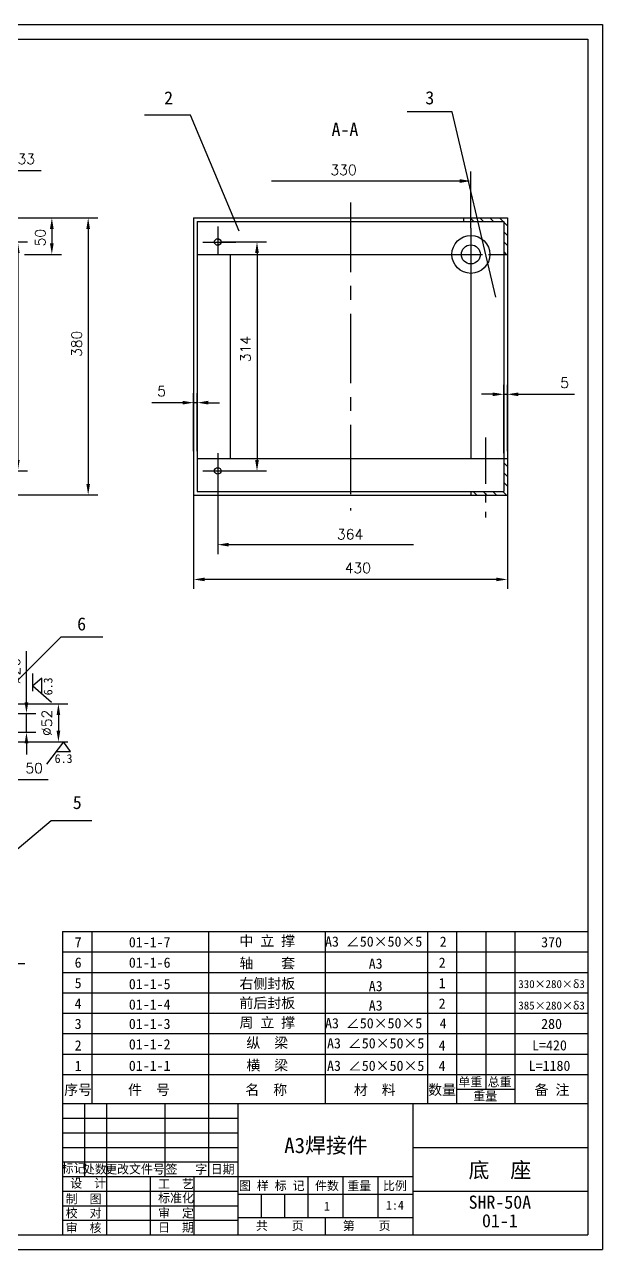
# Model space of a CAD drawing. Extents: x -1572 to 804, y -1323 to 357.
# Drawn here: x 12 to 804, y -1323 to 357 of the extents above; entities that cross this region are included whole.
import ezdxf

# ---------------------------------------------------------------- set-up
doc = ezdxf.new("R2010")
doc.units = 0
doc.linetypes.add('CENTER', pattern=[50.8, 31.75, -6.35, 6.35, -6.35])
doc.layers.get('0').update_dxf_attribs({"linetype": 'CONTINUOUS'})
doc.layers.get('DEFPOINTS').update_dxf_attribs({"linetype": 'CONTINUOUS'})
doc.styles.get("Standard").update_dxf_attribs({"font": 'txt.shx', "height": 14})
doc.dimstyles.get("Standard").update_dxf_attribs({"dimscale": 5, "dimtxt": 4.5, "dimasz": 5.5, "dimexe": 4.25, "dimexo": 0.625, "dimgap": 2.2, "dimtad": 1, "dimdec": 4, "dimlfac": -1, "dimdsep": 46, "dimlunit": 6, "dimtxsty": 'Standard', "dimcen": 2.5, "dimclrd": 2, "dimclre": 2, "dimclrt": 2, "dimadec": 0, "dimazin": 0, "dimtfac": 1, "dimtdec": 4, "dimtmove": 0, "dimatfit": 3, "dimfxl": 1, "dimtolj": 1, "dimtzin": 0, "dimarcsym": 0})

# ---------------------------------------------------------------- blocks, each defined once
blk = doc.blocks.new('*D5')
at = {"color": 2, "lineweight": -2, "transparency": 16777216}
for p, q in [((-49.5, 92.1), (112.4, 92.1)), ((99.4, 76.9), (99.4, -272.7)), ((-49.5, -287.9), (112.4, -287.9))]:
    blk.add_line(p, q, dxfattribs=at)
at = {"color": 2, "transparency": 16777216}
for points in [[(96.9, 76.9), (101.9, 76.9), (99.4, 92.1)], [(96.9, -272.7), (101.9, -272.7), (99.4, -287.9)]]:
    blk.add_solid(points, dxfattribs=at)
at = {"layer": 'DEFPOINTS', "color": 0, "transparency": 16777216}
for p in [(-49.5, 92.1), (-49.5, -287.9), (99.4, -287.9)]:
    blk.add_point(p, dxfattribs=at)
at = {"color": 2, "transparency": 16777216, "insert": (83.6, -80.6), "char_height": 14, "attachment_point": 5, "rotation": 90}
blk.add_mtext('\\A1;380', dxfattribs=at)
blk = doc.blocks.new('*D6')
at = {"color": 2, "lineweight": -2, "transparency": 16777216}
for p, q in [((-44.5, 92.1), (62.6, 92.1)), ((49.6, 76.9), (49.6, 57.3)), ((12, 42.1), (62.6, 42.1))]:
    blk.add_line(p, q, dxfattribs=at)
at = {"color": 2, "transparency": 16777216}
for points in [[(47, 76.9), (52.1, 76.9), (49.6, 92.1)], [(47, 57.3), (52.1, 57.3), (49.6, 42.1)]]:
    blk.add_solid(points, dxfattribs=at)
at = {"layer": 'DEFPOINTS', "color": 0, "transparency": 16777216}
for p in [(-44.5, 92.1), (12, 42.1), (49.6, 42.1)]:
    blk.add_point(p, dxfattribs=at)
at = {"color": 2, "transparency": 16777216, "insert": (33.8, 65), "char_height": 14, "attachment_point": 5, "rotation": 90}
blk.add_mtext('\\A1;50', dxfattribs=at)
blk = doc.blocks.new('*D14')
at = {"color": 2, "lineweight": -2, "transparency": 16777216}
for p, q in [((14.8, -572.2), (14.8, -502)), ((-24.5, -587.4), (27.8, -587.4)), ((14.8, -613.4), (14.8, -587.4)), ((-24.5, -613.4), (27.8, -613.4)), ((14.8, -628.6), (14.8, -643.8))]:
    blk.add_line(p, q, dxfattribs=at)
at = {"color": 2, "transparency": 16777216}
for points in [[(12.3, -572.2), (17.3, -572.2), (14.8, -587.4)], [(12.3, -628.6), (17.3, -628.6), (14.8, -613.4)]]:
    blk.add_solid(points, dxfattribs=at)
at = {"layer": 'DEFPOINTS', "color": 0, "transparency": 16777216}
for p in [(-24.5, -587.4), (-24.5, -613.4), (14.8, -613.4)]:
    blk.add_point(p, dxfattribs=at)
at = {"color": 2, "transparency": 16777216, "insert": (-1, -529.5), "char_height": 14, "attachment_point": 5, "rotation": 90}
blk.add_mtext('\\A1;%%c26', dxfattribs=at)
blk = doc.blocks.new('*D15')
at = {"color": 2, "lineweight": -2, "transparency": 16777216}
for p, q in [((-24.5, -574.4), (71.6, -574.4)), ((58.6, -589.6), (58.6, -611.2)), ((-24.5, -626.4), (71.6, -626.4))]:
    blk.add_line(p, q, dxfattribs=at)
at = {"color": 2, "transparency": 16777216}
for points in [[(56.1, -589.6), (61.1, -589.6), (58.6, -574.4)], [(56.1, -611.2), (61.1, -611.2), (58.6, -626.4)]]:
    blk.add_solid(points, dxfattribs=at)
at = {"layer": 'DEFPOINTS', "color": 0, "transparency": 16777216}
for p in [(-24.5, -574.4), (-24.5, -626.4), (58.6, -626.4)]:
    blk.add_point(p, dxfattribs=at)
at = {"color": 2, "transparency": 16777216, "insert": (42.8, -600.4), "char_height": 14, "attachment_point": 5, "rotation": 90}
blk.add_mtext('\\A1;%%c52', dxfattribs=at)
blk = doc.blocks.new('*D16')
at = {"color": 2, "lineweight": -2, "transparency": 16777216}
for p, q in [((-74.5, -626.4), (-74.5, -691.3)), ((-24.5, -626.4), (-24.5, -691.3)), ((-89.7, -678.3), (-104.9, -678.3)), ((-74.5, -678.3), (-24.5, -678.3)), ((-9.3, -678.3), (44.6, -678.3))]:
    blk.add_line(p, q, dxfattribs=at)
at = {"color": 2, "transparency": 16777216}
for points in [[(-89.7, -675.8), (-89.7, -680.9), (-74.5, -678.3)], [(-9.3, -675.8), (-9.3, -680.9), (-24.5, -678.3)]]:
    blk.add_solid(points, dxfattribs=at)
at = {"layer": 'DEFPOINTS', "color": 0, "transparency": 16777216}
for p in [(-74.5, -626.4), (-24.5, -626.4), (-74.5, -678.3)]:
    blk.add_point(p, dxfattribs=at)
at = {"color": 2, "transparency": 16777216, "insert": (25.3, -662.5), "char_height": 14, "attachment_point": 5}
blk.add_mtext('\\A1;50', dxfattribs=at)
blk = doc.blocks.new('*D17')
at = {"color": 2, "lineweight": -2, "transparency": 16777216}
for p, q in [((243.9, -287.9), (243.9, -416.7)), ((673.9, -287.9), (673.9, -416.7)), ((658.7, -403.7), (259.1, -403.7))]:
    blk.add_line(p, q, dxfattribs=at)
at = {"color": 2, "transparency": 16777216}
for points in [[(259.1, -401.2), (259.1, -406.2), (243.9, -403.7)], [(658.7, -401.2), (658.7, -406.2), (673.9, -403.7)]]:
    blk.add_solid(points, dxfattribs=at)
at = {"layer": 'DEFPOINTS', "color": 0, "transparency": 16777216}
for p in [(243.9, -287.9), (673.9, -287.9), (243.9, -403.7)]:
    blk.add_point(p, dxfattribs=at)
at = {"color": 2, "transparency": 16777216, "insert": (469, -387.9), "char_height": 14, "attachment_point": 5}
blk.add_mtext('\\A1;430', dxfattribs=at)
blk = doc.blocks.new('*D18')
at = {"color": 2, "lineweight": -2, "transparency": 16777216}
for p, q in [((243.9, -227.9), (243.9, -148.3)), ((248.9, -227.9), (248.9, -148.3)), ((228.7, -161.3), (186.6, -161.3)), ((248.9, -161.3), (243.9, -161.3)), ((264.1, -161.3), (279.3, -161.3))]:
    blk.add_line(p, q, dxfattribs=at)
at = {"color": 2, "transparency": 16777216}
for points in [[(228.7, -158.7), (228.7, -163.8), (243.9, -161.3)], [(264.1, -158.7), (264.1, -163.8), (248.9, -161.3)]]:
    blk.add_solid(points, dxfattribs=at)
at = {"layer": 'DEFPOINTS', "color": 0, "transparency": 16777216}
for p in [(248.9, -161.3), (243.9, -227.9), (248.9, -227.9)]:
    blk.add_point(p, dxfattribs=at)
at = {"color": 2, "transparency": 16777216, "insert": (200, -145.5), "char_height": 14, "attachment_point": 5}
blk.add_mtext('\\A1;5', dxfattribs=at)
blk = doc.blocks.new('*D19')
at = {"color": 2, "lineweight": -2, "transparency": 16777216}
for p, q in [((653.7, -149.8), (638.5, -149.8)), ((668.9, -230.4), (668.9, -136.8)), ((668.9, -149.8), (673.9, -149.8)), ((673.9, -227.9), (673.9, -136.8)), ((689.1, -149.8), (765.8, -149.8))]:
    blk.add_line(p, q, dxfattribs=at)
at = {"color": 2, "transparency": 16777216}
for points in [[(653.7, -147.3), (653.7, -152.4), (668.9, -149.8)], [(689.1, -147.3), (689.1, -152.4), (673.9, -149.8)]]:
    blk.add_solid(points, dxfattribs=at)
at = {"layer": 'DEFPOINTS', "color": 0, "transparency": 16777216}
for p in [(673.9, -149.8), (668.9, -230.4), (673.9, -227.9)]:
    blk.add_point(p, dxfattribs=at)
at = {"color": 2, "transparency": 16777216, "insert": (752.4, -134), "char_height": 14, "attachment_point": 5}
blk.add_mtext('\\A1;5', dxfattribs=at)
blk = doc.blocks.new('*D22')
at = {"color": 2, "lineweight": -2, "transparency": 16777216}
for p, q in [((-61, 59.1), (16, 59.1)), ((3, 43.9), (3, -239.7)), ((-61, -254.9), (16, -254.9))]:
    blk.add_line(p, q, dxfattribs=at)
at = {"color": 2, "transparency": 16777216}
for points in [[(0.5, 43.9), (5.5, 43.9), (3, 59.1)], [(0.5, -239.7), (5.5, -239.7), (3, -254.9)]]:
    blk.add_solid(points, dxfattribs=at)
at = {"layer": 'DEFPOINTS', "color": 0, "transparency": 16777216}
for p in [(-61, 59.1), (-61, -254.9), (3, -254.9)]:
    blk.add_point(p, dxfattribs=at)
at = {"color": 2, "transparency": 16777216, "insert": (-12.8, -108.3), "char_height": 14, "attachment_point": 5, "rotation": 90}
blk.add_mtext('\\A1;314', dxfattribs=at)
blk = doc.blocks.new('*D23')
at = {"color": 2, "lineweight": -2, "transparency": 16777216}
for p, q in [((281.4, 59.1), (343.8, 59.1)), ((330.8, 43.9), (330.8, -239.7)), ((281.4, -254.9), (343.8, -254.9))]:
    blk.add_line(p, q, dxfattribs=at)
at = {"color": 2, "transparency": 16777216}
for points in [[(328.2, 43.9), (333.3, 43.9), (330.8, 59.1)], [(328.2, -239.7), (333.3, -239.7), (330.8, -254.9)]]:
    blk.add_solid(points, dxfattribs=at)
at = {"layer": 'DEFPOINTS', "color": 0, "transparency": 16777216}
for p in [(281.4, 59.1), (281.4, -254.9), (330.8, -254.9)]:
    blk.add_point(p, dxfattribs=at)
at = {"color": 2, "transparency": 16777216, "insert": (315, -87.8), "char_height": 14, "attachment_point": 5, "rotation": 90}
blk.add_mtext('\\A1;314', dxfattribs=at)
blk = doc.blocks.new('*D25')
at = {"color": 2, "lineweight": -2, "transparency": 16777216}
for p, q in [((-82.5, 92.1), (-82.5, 170.1)), ((-49.5, 92.1), (-49.5, 170.1)), ((-97.7, 157.1), (-112.9, 157.1)), ((-82.5, 157.1), (-49.5, 157.1)), ((-34.3, 157.1), (35, 157.1))]:
    blk.add_line(p, q, dxfattribs=at)
at = {"color": 2, "transparency": 16777216}
for points in [[(-97.7, 159.6), (-97.7, 154.5), (-82.5, 157.1)], [(-34.3, 159.6), (-34.3, 154.5), (-49.5, 157.1)]]:
    blk.add_solid(points, dxfattribs=at)
at = {"layer": 'DEFPOINTS', "color": 0, "transparency": 16777216}
for p in [(-49.5, 157.1), (-82.5, 92.1), (-49.5, 92.1)]:
    blk.add_point(p, dxfattribs=at)
at = {"color": 2, "transparency": 16777216, "insert": (14.6, 172.9), "char_height": 14, "attachment_point": 5}
blk.add_mtext('\\A1;33', dxfattribs=at)

msp = doc.modelspace()

# ---------------------------------------------------------------- hatches: boundary and pattern name
h = msp.add_hatch()
h.set_pattern_fill('ANSI31', color=256, scale=3, angle=90, style=0)
h.set_pattern_definition([(135, (-35, 22.404), (-6.73519, -6.73519), [])])
h.paths.add_polyline_path([(668.89893, 87.05197), (668.89893, 42.05197), (673.89893, 42.05197), (673.89893, 92.05197), (613.89893, 92.05197), (613.89893, 87.05197)])
h = msp.add_hatch()
h.set_pattern_fill('ANSI31', color=256, scale=3, angle=90, style=0)
h.set_pattern_definition([(135, (-35, 42.404), (-6.73519, -6.73519), [])])
h.paths.add_polyline_path([(668.89893, -282.94803), (623.89893, -282.94803), (623.89893, -287.94803), (673.89893, -287.94803), (673.89893, -237.94803), (668.89893, -237.94803)])

# ---------------------------------------------------------------- linework, layer by layer
at = {"color": 2}
for p, q in [((-1571.70242, 357.34223), (804.29758, 357.34223)), ((804.29758, 357.34223), (804.29758, -1322.65777)), ((-1571.70242, -1322.65777), (804.29758, -1322.65777))]:
    msp.add_line(p, q, dxfattribs=at)
at = {"color": 4}
for p, q in [((-1471.70242, 337.34223), (784.29758, 337.34223)), ((784.29758, 337.34223), (784.29758, -1302.65777)), ((243.89893, 92.05197), (243.89893, -287.94803)), ((243.89893, 92.05197), (673.89893, 92.05197)), ((248.89893, 87.05197), (668.89893, 87.05197)), ((248.89893, 87.05197), (248.89893, -282.94803)), ((613.89893, 92.05197), (613.89893, 87.05197)), ((668.89893, 87.05197), (668.89893, -282.94803)), ((673.89893, 92.05197), (673.89893, -287.94803)), ((248.89893, 42.05197), (599.89893, 42.05197)), ((293.89893, 42.05197), (293.89893, -237.94803)), ((647.89893, 42.05197), (673.89893, 42.05197)), ((623.89893, 18.05197), (623.89893, -237.94803)), ((248.89893, -237.94803), (673.89893, -237.94803)), ((248.89893, -282.94803), (668.89893, -282.94803)), ((623.89893, -282.94803), (623.89893, -287.94803)), ((243.89893, -287.94803), (673.89893, -287.94803)), ((64.29758, -886.65777), (64.29758, -1302.65777)), ((64.29758, -1082.65777), (784.29758, -1082.65777)), ((64.29758, -1122.65777), (784.29758, -1122.65777)), ((-1471.70242, -1302.65777), (784.29758, -1302.65777))]:
    msp.add_line(p, q, dxfattribs=at)
for p, q in [((598.49606, 237.49467), (536.7796, 237.49467)), ((658.11001, -16.44174), (598.49606, 237.49467)), ((239.43611, 232.88351), (176.70263, 232.88351)), ((306.41137, 73.90977), (239.43611, 232.88351)), ((276.89893, 80.48694), (276.89893, 42.43171)), ((256.53408, 59.05197), (301.66253, 59.05197)), ((276.89893, -230.73454), (276.89893, -273.01813)), ((256.53408, -254.94803), (307.30358, -254.94803)), ((-35.68684, -580.3102), (62.3066, -482.37373)), ((62.3066, -482.37373), (119.27953, -482.37373)), ((23.61479, -556.98325), (23.61479, -532.92867)), ((35.6585, -539.26405), (23.39755, -549.60746)), ((23.39755, -549.60746), (49.3374, -572.08348)), ((35.6585, -560.20236), (35.6585, -539.26405)), ((65.5426, -626.43878), (42.34684, -657.11761)), ((74.99316, -639.8193), (65.5426, -626.43878)), ((56.06377, -639.8193), (74.99316, -639.8193)), ((-52.8248, -819.12001), (48.81433, -734.46943)), ((48.81433, -734.46943), (104.30695, -734.46943))]:
    msp.add_line(p, q)
at = {"color": 2, "linetype": 'ByBlock'}
for p, q in [((623.89893, 78.02193), (623.89893, 155.68778)), ((608.69893, 142.68778), (350.51998, 142.68778)), ((276.89893, -259.44803), (276.89893, -369.01888)), ((292.09893, -356.01888), (545.21918, -356.01888))]:
    msp.add_line(p, q, dxfattribs=at)
at = {"color": 7, "linetype": 'CENTER', "ltscale": 3}
for p, q in [((458.89893, 113.0701), (458.89893, -308.95165)), ((-163.28689, -930.38325), (12.4531, -930.38325))]:
    msp.add_line(p, q, dxfattribs=at)
at = {"color": 7, "linetype": 'CENTER', "ltscale": 2}
for p, q in [((623.89893, 78.02193), (623.89893, -9.43275)), ((576.2504, 42.05197), (662.30789, 42.05197)), ((643.89893, -209.26844), (643.89893, -318.76259))]:
    msp.add_line(p, q, dxfattribs=at)
at = {"color": 3}
for p, q in [((64.29758, -886.65777), (784.29758, -886.65777)), ((104.29758, -886.65777), (104.29758, -1122.65777)), ((264.29758, -886.65777), (264.29758, -1122.65777)), ((424.29758, -886.65777), (424.29758, -1122.65777)), ((564.29758, -886.65777), (564.29758, -1122.65777)), ((604.29758, -886.65777), (604.29758, -1122.65777)), ((644.29758, -886.65777), (644.29758, -1102.65777)), ((684.29758, -886.65777), (684.29758, -1122.65777)), ((64.29758, -914.65777), (784.29758, -914.65777)), ((64.29758, -942.65777), (784.29758, -942.65777)), ((64.29758, -970.65777), (784.29758, -970.65777)), ((64.29758, -998.65777), (784.29758, -998.65777)), ((64.29758, -1026.65777), (784.29758, -1026.65777)), ((64.29758, -1054.65777), (784.29758, -1054.65777)), ((604.29758, -1102.65777), (684.29758, -1102.65777)), ((94.29758, -1122.65777), (94.29758, -1222.65777)), ((124.29758, -1122.65777), (124.29758, -1222.65777)), ((204.29758, -1122.65777), (204.29758, -1222.65777)), ((264.29758, -1122.65777), (264.29758, -1222.65777)), ((304.29758, -1122.65777), (304.29758, -1302.65777)), ((544.29758, -1122.65777), (544.29758, -1302.65777)), ((64.29758, -1142.65777), (304.29758, -1142.65777)), ((64.29758, -1162.65777), (304.29758, -1162.65777)), ((64.29758, -1182.65777), (304.29758, -1182.65777)), ((544.29758, -1182.65777), (784.29758, -1182.65777)), ((64.29758, -1202.65777), (304.29758, -1202.65777)), ((64.29758, -1222.65777), (304.29758, -1222.65777)), ((124.29758, -1222.65777), (124.29758, -1302.65777)), ((184.29758, -1222.65777), (184.29758, -1302.65777)), ((244.29758, -1222.65777), (244.29758, -1302.65777)), ((304.29758, -1222.65777), (544.29758, -1222.65777)), ((400.29758, -1222.65777), (400.29758, -1278.65777)), ((448.29758, -1222.65777), (448.29758, -1278.65777)), ((496.29758, -1222.65777), (496.29758, -1278.65777)), ((64.29758, -1242.65777), (304.29758, -1242.65777)), ((544.29758, -1242.65777), (784.29758, -1242.65777)), ((304.29758, -1246.65777), (544.29758, -1246.65777)), ((336.29758, -1246.65777), (336.29758, -1278.65777)), ((368.29758, -1246.65777), (368.29758, -1278.65777)), ((64.29758, -1262.65777), (304.29758, -1262.65777)), ((64.29758, -1282.65777), (304.29758, -1282.65777)), ((304.29758, -1278.65777), (544.29758, -1278.65777)), ((424.29758, -1278.65777), (424.29758, -1302.65777))]:
    msp.add_line(p, q, dxfattribs=at)
at = {"color": 4}
for centre, radius in [((623.89893, 42.05197), 26), ((276.89893, 59.05197), 4.5), ((623.89893, 42.05197), 13), ((276.89893, -254.94803), 4.5)]:
    msp.add_circle(centre, radius, dxfattribs=at)
at = {"color": 2, "linetype": 'ByBlock'}
for points in [[(608.69893, 145.22111), (608.69893, 140.15444), (623.89893, 142.68778)], [(292.09893, -353.48555), (292.09893, -358.55221), (276.89893, -356.01888)]]:
    msp.add_solid(points, dxfattribs=at)
at = {"layer": 'DEFPOINTS', "color": 0, "linetype": 'ByBlock'}
for p in [(623.89893, 78.02193), (276.89893, -259.44803), (458.89893, -287.94803)]:
    msp.add_point(p, dxfattribs=at)

# ---------------------------------------------------------------- texts
at = {"color": 2, "linetype": 'ByBlock', "attachment_point": 5}
for s, insert, char_height in [('\\f仿宋_GB2312|b0|i0|c134|p49;2', (209.60768, 256.69045), 18), ('\\f仿宋_GB2312|b0|i0|c134|p49;3', (567.61957, 256.69044), 18), ('\\f仿宋_GB2312|b0|i0|c134|p49;A-A', (451.32213, 213.50317), 18), ('{\\f仿宋_GB2312|b0|i0|c134|p49;6}', (90.41014, -464.82233), 18), ('\\f仿宋_GB2312|b0|i0|c134|p49;6.3', (65.68514, -649.51096), 12), ('\\f仿宋_GB2312|b0|i0|c134|p49;5', (84.41023, -709.73209), 18), ('{\\f仿宋_GB2312|b0|i0|c134|p49;单重}', (623.17689, -1093.58521), 12), ('{\\f仿宋_GB2312|b0|i0|c134|p49;总重}', (663.25078, -1093.58521), 12), ('{\\f仿宋_GB2312|b0|i0|c134|p49;重量}', (643.53188, -1112.77311), 12), ('{\\f仿宋_GB2312|b0|i0|c134|p49;A3焊接件}', (425.3348, -1181.11813), 21), ('\\f仿宋_GB2312|b0|i0|c134|p49;标记', (79.34257, -1211.96382), 12), ('\\f仿宋_GB2312|b0|i0|c134|p49;处数', (108.60615, -1213.27508), 12), ('\\f仿宋_GB2312|b0|i0|c134|p49;更改文件号', (163.53954, -1213.27508), 12), ('\\f仿宋_GB2312|b0|i0|c134|p49;签   字', (234.02012, -1213.27508), 12), ('\\f仿宋_GB2312|b0|i0|c134|p49;日期', (283.77111, -1213.27508), 12), ('{\\f仿宋_GB2312|b0|i0|c134|p49;底  座}', (663.6478, -1214.95712), 21), ('\\f仿宋_GB2312|b0|i0|c134|p49;设  计 ', (99.28159, -1232.56316), 12), ('\\f仿宋_GB2312|b0|i0|c134|p49;工  艺 ', (219.80873, -1233.29904), 12), ('\\f仿宋_GB2312|b0|i0|c134|p49;图 样 标 记', (350.99877, -1235.87248), 12), ('\\f仿宋_GB2312|b0|i0|c134|p49;件数', (426.65757, -1235.97881), 12), ('\\f仿宋_GB2312|b0|i0|c134|p49;重量', (470.93431, -1235.97881), 12), ('\\f仿宋_GB2312|b0|i0|c134|p49;比例', (519.85637, -1235.97881), 12), ('\\f仿宋_GB2312|b0|i0|c134|p49;制  图', (93.16637, -1253.9257), 12), ('\\f仿宋_GB2312|b0|i0|c134|p49;标准化 ', (219.80873, -1252.75877), 12), ('\\f仿宋_GB2312|b0|i0|c134|p49;1', (426.65757, -1263.31031), 12), ('\\f仿宋_GB2312|b0|i0|c134|p49;1:4', (519.85637, -1262.07121), 12), ('{\\f仿宋_GB2312|b0|i0|c134|p49;SHR-50A}', (663.6478, -1257.87732), 18), ('\\f仿宋_GB2312|b0|i0|c134|p49;校  对', (93.16637, -1273.4665), 12), ('\\f仿宋_GB2312|b0|i0|c134|p49;审  定 ', (219.80873, -1273.4805), 12), ('\\f仿宋_GB2312|b0|i0|c134|p49;01-1', (663.6478, -1283.3005), 18), ('\\f仿宋_GB2312|b0|i0|c134|p49;审  核', (93.16637, -1293.66407), 12), ('\\f仿宋_GB2312|b0|i0|c134|p49;日  期 ', (219.80873, -1293.00153), 12), ('{\\f仿宋_GB2312|b0|i0|c134|p49;共    页}', (361.99736, -1290.80931), 12), ('{\\f仿宋_GB2312|b0|i0|c134|p49;第    页}', (481.12135, -1290.80931), 12)]:
    msp.add_mtext(s, dxfattribs=dict(at, insert=insert, char_height=char_height))
at = {"attachment_point": 5}
for s, insert, char_height in [('330', (449.39849, 157.88778), 14), ('364', (458.36777, -341.81888), 14), ('{\\f仿宋_GB2312|b0|i0|c134|p49;中 立 撑}', (344.88232, -900.21541), 14), ('{\\f仿宋_GB2312|b0|i0|c134|p49;7}', (85.60127, -901.34674), 14), ('{\\f仿宋_GB2312|b0|i0|c134|p49;01-1-7}', (183.70762, -901.34674), 14), ('\\f仿宋_GB2312|b0|i0|c134|p49;A3 ∠50×50×5', (490.69185, -900.46094), 14), ('{\\f仿宋_GB2312|b0|i0|c134|p49;2}', (585.91785, -900.51244), 14), ('{\\f仿宋_GB2312|b0|i0|c134|p49;370}', (734.50466, -901.34674), 14), ('\\f仿宋_GB2312|b0|i0|c134|p49;6', (85.60127, -929.30448), 14), ('\\f仿宋_GB2312|b0|i0|c134|p49;01-1-6', (183.70762, -929.30448), 14), ('\\f仿宋_GB2312|b0|i0|c134|p49;轴    套', (344.88232, -930.70518), 14), ('\\f仿宋_GB2312|b0|i0|c134|p49;A3 ', (493.44336, -930.70519), 14), ('\\f仿宋_GB2312|b0|i0|c134|p49;2', (584.5421, -929.30448), 14), ('\\f仿宋_GB2312|b0|i0|c134|p49;5', (85.60127, -957.31857), 14), ('\\f仿宋_GB2312|b0|i0|c134|p49;01-1-5', (183.70762, -958.71927), 14), ('\\f仿宋_GB2312|b0|i0|c134|p49;右侧封板', (344.88232, -958.71927), 14), ('\\f仿宋_GB2312|b0|i0|c134|p49;A3 ', (493.44336, -961.52069), 14), ('\\f仿宋_GB2312|b0|i0|c134|p49;1', (584.5421, -957.31857), 14), ('{\\f仿宋_GB2312|b0|i0|c134|p49;330×280×δ3}', (734.50466, -958.71927), 11), ('\\f仿宋_GB2312|b0|i0|c134|p49;4', (85.60127, -985.33266), 14), ('\\f仿宋_GB2312|b0|i0|c134|p49;01-1-4', (183.70762, -986.73336), 14), ('\\f仿宋_GB2312|b0|i0|c134|p49;前后封板', (344.88232, -985.33265), 14), ('\\f仿宋_GB2312|b0|i0|c134|p49;A3 ', (493.44336, -988.13407), 14), ('\\f仿宋_GB2312|b0|i0|c134|p49;2', (584.5421, -985.33265), 14), ('{\\f仿宋_GB2312|b0|i0|c134|p49;385×280×δ3}', (734.50466, -988.13406), 11), ('\\f仿宋_GB2312|b0|i0|c134|p49;3', (85.60127, -1013.34674), 14), ('\\f仿宋_GB2312|b0|i0|c134|p49;01-1-3', (183.70762, -1013.34674), 14), ('{\\f仿宋_GB2312|b0|i0|c134|p49;周 立 撑}', (344.88232, -1012.21541), 14), ('\\f仿宋_GB2312|b0|i0|c134|p49;A3 ∠50×50×5', (490.69185, -1012.46094), 14), ('{\\f仿宋_GB2312|b0|i0|c134|p49;4}', (585.91785, -1012.51244), 14), ('{\\f仿宋_GB2312|b0|i0|c134|p49;280}', (734.50466, -1013.34674), 14), ('\\f仿宋_GB2312|b0|i0|c134|p49;2', (85.60127, -1042.76153), 14), ('\\f仿宋_GB2312|b0|i0|c134|p49;01-1-2', (183.70762, -1041.36083), 14), ('\\f仿宋_GB2312|b0|i0|c134|p49;纵  梁', (344.88232, -1039.96012), 14), ('\\f仿宋_GB2312|b0|i0|c134|p49;A3 ∠50×50×5', (493.44336, -1039.96012), 14), ('\\f仿宋_GB2312|b0|i0|c134|p49;4', (584.5421, -1042.76153), 14), ('{\\f仿宋_GB2312|b0|i0|c134|p49;L=420}', (731.70162, -1042.76153), 14), ('\\f仿宋_GB2312|b0|i0|c134|p49;1', (85.60127, -1070.77562), 14), ('\\f仿宋_GB2312|b0|i0|c134|p49;01-1-1', (183.70762, -1070.77562), 14), ('\\f仿宋_GB2312|b0|i0|c134|p49;横  梁', (344.88232, -1070.77562), 14), ('\\f仿宋_GB2312|b0|i0|c134|p49;A3 ∠50×50×5', (493.44336, -1070.77562), 14), ('\\f仿宋_GB2312|b0|i0|c134|p49;4', (584.5421, -1070.77562), 14), ('{\\f仿宋_GB2312|b0|i0|c134|p49;L=1180}', (731.70162, -1070.77562), 14), ('\\f仿宋_GB2312|b0|i0|c134|p49;序号', (85.60127, -1104.39252), 14), ('\\f仿宋_GB2312|b0|i0|c134|p49;件  号', (182.765, -1104.39252), 14), ('\\f仿宋_GB2312|b0|i0|c134|p49;名  称', (343.4932, -1104.39252), 14), ('\\f仿宋_GB2312|b0|i0|c134|p49;材  料', (492.20307, -1104.39252), 14), ('\\f仿宋_GB2312|b0|i0|c134|p49;数量', (584.44977, -1104.39252), 14), ('\\f仿宋_GB2312|b0|i0|c134|p49;备 注', (735.05037, -1104.39252), 14)]:
    msp.add_mtext(s, dxfattribs=dict(at, insert=insert, char_height=char_height))
at = {"color": 2, "linetype": 'ByBlock', "insert": (44.48005, -550.38767), "char_height": 12, "attachment_point": 5, "rotation": 90}
msp.add_mtext('\\f仿宋_GB2312|b0|i0|c134|p49;6.3', dxfattribs=at)

# ---------------------------------------------------------------- dimensions: what is measured, and where the dimension line sits
for base, p1, p2, picture, middle in [((-49.52393, 157.07852), (-82.52393, 92.05197), (-49.52393, 92.05197), '*D25', (14.55124, 157.07852)), ((673.89893, -149.82089), (668.89893, -230.44254), (673.89893, -227.94803), '*D19', (752.3656, -149.82089)), ((248.89893, -161.27409), (243.89893, -227.94803), (248.89893, -227.94803), '*D18', (200.03226, -161.27409)), ((243.89893, -403.68645), (673.89893, -287.94803), (243.89893, -287.94803), '*D17', (469.04396, -403.68645)), ((-74.52393, -678.34382), (-24.52393, -626.38325), (-74.52393, -626.38325), '*D16', (25.34274, -678.34382))]:
    dim = msp.add_linear_dim(base=base, p1=p1, p2=p2, dimstyle='Standard', override={"dimscale": 4, "dimasz": 3.8, "dimexe": 3.25, "dimexo": 0, "dimlunit": 2, "dimtfac": 5, "dimatfit": 1, "dimtzin": 8})
    dim.commit()
    dim.dimension.update_dxf_attribs({"geometry": picture, "text_midpoint": middle, "dimtype": 160})
for base, p1, p2, picture, middle in [((99.41488, -287.94803), (-49.52393, 92.05197), (-49.52393, -287.94803), '*D5', (99.41488, -80.63108)), ((49.55374, 42.05197), (-44.52393, 92.05197), (11.97127, 42.05197), '*D6', (49.55374, 64.95326)), ((3.01274, -254.94803), (-60.98584, 59.05197), (-60.98584, -254.94803), '*D22', (3.01274, -108.28742)), ((330.762, -254.94803), (281.39893, 59.05197), (281.39893, -254.94803), '*D23', (330.762, -87.75511))]:
    dim = msp.add_linear_dim(base=base, p1=p1, p2=p2, angle=90, dimstyle='Standard', override={"dimscale": 4, "dimasz": 3.8, "dimexe": 3.25, "dimexo": 0, "dimlunit": 2, "dimtfac": 5, "dimatfit": 1, "dimtzin": 8})
    dim.commit()
    dim.dimension.update_dxf_attribs({"geometry": picture, "text_midpoint": middle, "dimtype": 160})
for base, p1, p2, picture, middle in [((14.79327, -613.38325), (-24.52393, -587.38325), (-24.52393, -613.38325), '*D14', (14.79327, -529.51659)), ((58.59362, -626.38325), (-24.52393, -574.38325), (-24.52393, -626.38325), '*D15', (58.59362, -600.38325))]:
    dim = msp.add_linear_dim(base=base, p1=p1, p2=p2, angle=90, text='%%c<>', dimstyle='Standard', override={"dimscale": 4, "dimasz": 3.8, "dimexe": 3.25, "dimexo": 0, "dimlunit": 2, "dimtfac": 5, "dimatfit": 1, "dimtzin": 8})
    dim.commit()
    dim.dimension.update_dxf_attribs({"geometry": picture, "text_midpoint": middle, "dimtype": 160})

doc.saveas('drawing.dxf')
